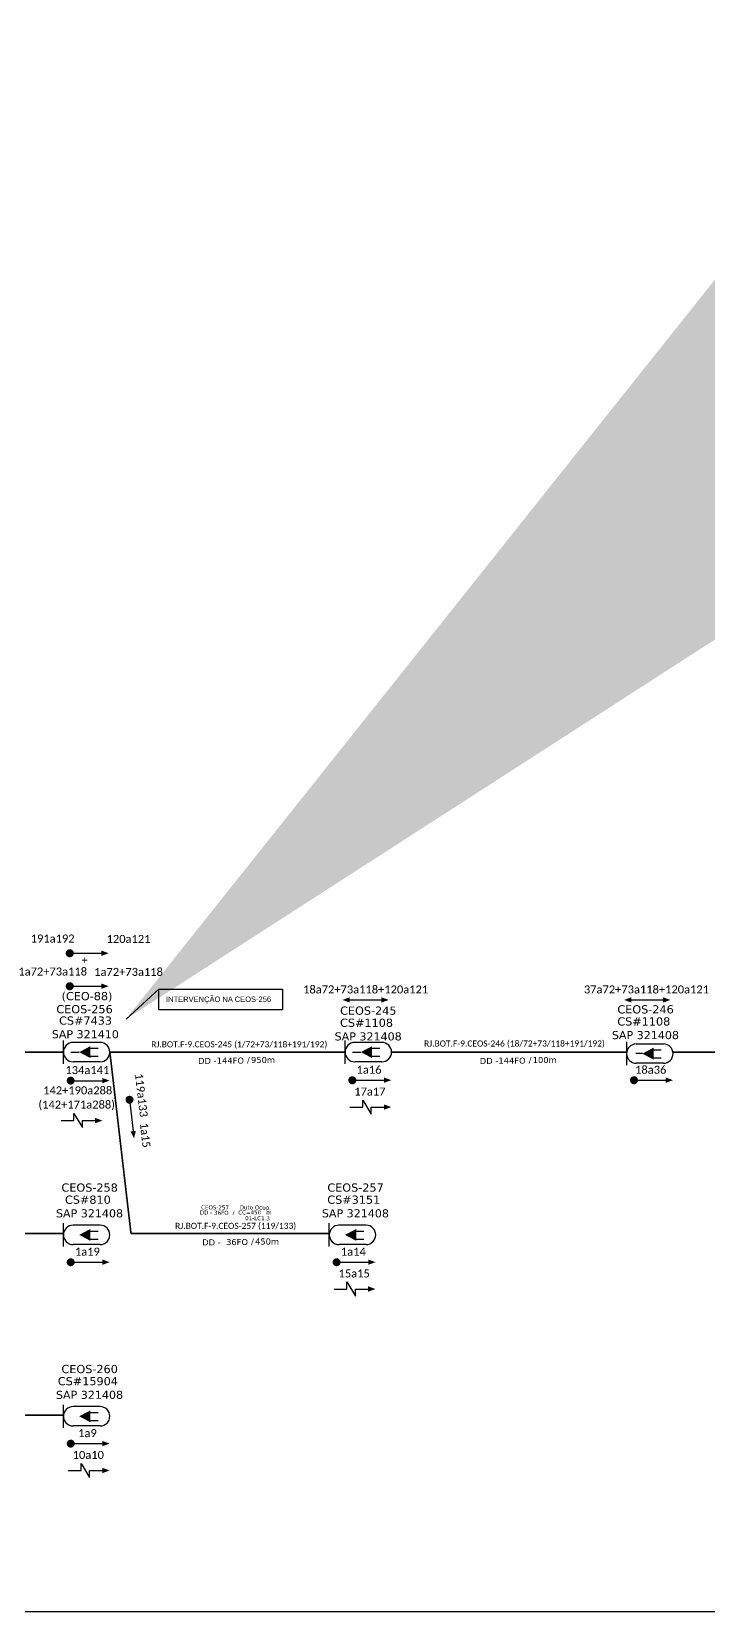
# Model space of a CAD drawing. Header units: metres. Extents: x 1 to 842, y 0 to 594.
# Drawn here: x 504.1 to 598, y 0.2 to 219.1 of the extents above; entities that cross this region are included whole.
import ezdxf
from ezdxf.enums import TextEntityAlignment as Align

# ---------------------------------------------------------------- set-up
doc = ezdxf.new("R2010")
doc.units = ezdxf.units.M
doc.layers.add('10.4-Postes', color=1, linetype='Continuous', lineweight=0)
doc.layers.add('40.1-ETIQUETAS', color=1, linetype='Continuous', lineweight=20)
for name, color, linetype in [('20.4-CEOS', 1, 'Continuous'), ('20.5-CABO AÉREO', 1, 'Continuous'), ('20.5-CEO', 1, 'Continuous'), ('label_cabos', 7, 'Continuous'), ('LC', 7, 'Continuous'), ('SETA', 7, 'Continuous')]:
    doc.layers.add(name, color=color, linetype=linetype)
doc.layers.get('LC').off()
doc.styles.add('ARIAL', font='arial.ttf')
doc.styles.add('ROMANS', font='romans.shx')
doc.styles.add('siredit', font='verdana.ttf')
doc.styles.get("Standard").update_dxf_attribs({"font": 'arial.ttf'})
doc.dimstyles.new('CL', dxfattribs={"dimtxt": 1, "dimasz": 2, "dimexe": 0.18, "dimexo": 0.0625, "dimgap": 0.09, "dimtad": 0, "dimdec": 0, "dimrnd": 1, "dimzin": 0, "dimdsep": 46, "dimtxsty": 'siredit', "dimblk": 'NONE', "dimcen": 0, "dimse1": 1, "dimse2": 1, "dimsd1": 1, "dimsd2": 1, "dimclrt": 7, "dimadec": 0, "dimazin": 0, "dimtfac": 1, "dimtdec": 0, "dimtofl": 0, "dimtmove": 0, "dimatfit": 3, "dimfxl": 0, "dimtolj": 1, "dimtzin": 0, "dimarcsym": 0})

# ---------------------------------------------------------------- blocks, each defined once
blk = doc.blocks.new('Inst CB DT OCUP CFOA-SM-DD-S-36')
at = {"layer": 'label_cabos', "color": 0, "style": 'siredit'}
for tag, flags, p in [('ID_ATIVIDADE', 3, (1.31, 2.67)), ('FATOR', 1, (11.56, 2.55))]:
    blk.add_attdef(tag, text='', height=1, rotation=359.69, dxfattribs=dict(at, flags=flags)).set_placement(p, align=Align.MIDDLE_CENTER)
for tag, p in [('TIPO_CABO', (1.11, 0)), ('DESTINO_CABO', (3.13, 1.26)), ('CABO', (4.69, -0.05)), ('/', (7.71, -0.05)), ('LANCE', (10.41, 0.02)), ('TIPO_CABO', (13.11, 1.24)), ('UND', (16.46, 0)), ('FID', (13.65, -1.41))]:
    blk.add_attdef(tag, text='', height=1, rotation=359.69, dxfattribs=at).set_placement(p, align=Align.MIDDLE_CENTER)
blk.add_attdef('QTDE', (11.93, -0.45), '', height=1, rotation=359.69, dxfattribs=at)
blk = doc.blocks.new('_None')
blk = doc.blocks.new('*U42')
at = {"color": 3}
blk.add_lwpolyline([(0.0000405, 0.000041), (0.0001936, 0.000041), (0.0001936, 0.0000158), (0.0000405, 0.0000158)], close=True, dxfattribs=at)
at = {"color": 3, "style": 'ARIAL'}
blk.add_attdef('SERVIÇO_EM_EMENDA_EXIST', text='', height=0.00000666, dxfattribs=at).set_placement((0.0001321, 0.0000254), align=Align.RIGHT)
blk.add_attdef('FID', (0.0001344, 0.0000254), '', height=0.00000666, dxfattribs=at)
at = {"layer": '10.4-Postes', "lineweight": 0, "style": 'ROMANS'}
for tag, p, flags in [('ID_ATIVIDADE', (-0.0000068, -0.0000086), 3), ('QTDE', (-0.000006, -0.000014), 3), ('FATOR', (-0.0000019, -0.0000113), 1)]:
    blk.add_attdef(tag, p, '', height=0.00000209, dxfattribs=dict(at, flags=flags))
at = {"color": 3}
blk.add_leader([(-0.0000002, 0.0000042), (0.0000405, 0.000041)], dimstyle='CL', override={"dimgap": 0.09, "dimtad": 0}, dxfattribs=at)

msp = doc.modelspace()

# ---------------------------------------------------------------- linework, layer by layer
at = {"color": 7}
msp.add_lwpolyline([(0.79, 0.21), (841.79, 0.21), (841.79, 594.21), (0.79, 594.21)], close=True, dxfattribs=at)
at = {"color": 0, "const_width": 0.554}
for points in [[(509.15, 91.42, 1), (509.71, 91.42, 1)], [(509.15, 86.85, 1), (509.71, 86.85, 1)], [(509.28, 73.76, 1), (509.83, 73.76, 1)], [(548.33, 73.82, 1), (548.89, 73.82, 1)], [(587.38, 73.82, 1), (587.93, 73.82, 1)], [(517.68, 71.39, 1), (517.75, 70.84, 1)], [(509.29, 48.6, 1), (509.84, 48.6, 1)], [(546.15, 48.6, 1), (546.7, 48.6, 1)], [(509.29, 23.46, 1), (509.84, 23.46, 1)]]:
    msp.add_lwpolyline(points, format="xyb", close=True, dxfattribs=at)
at = {"color": 0}
for points in [[(550.04, 70.1), (550.04, 71.08), (551.21, 69.12), (551.21, 70.1)], [(510.01, 68.23), (510.01, 69.21), (511.18, 67.25), (511.18, 68.23)], [(547.86, 44.89), (547.86, 45.87), (549.03, 43.91), (549.03, 44.89)], [(511, 19.74), (511, 20.72), (512.17, 18.76), (512.17, 19.74)]]:
    msp.add_lwpolyline(points, dxfattribs=at)
at = {"layer": '20.4-CEOS', "color": 7}
for p, q in [((513.65, 79.06), (509.89, 79.06)), ((513.65, 76.38), (509.89, 76.38))]:
    msp.add_line(p, q, dxfattribs=at)
at = {"layer": '20.4-CEOS', "color": 8}
for p, q in [((552.7, 79.06), (548.94, 79.06)), ((552.7, 76.38), (548.94, 76.38)), ((513.65, 53.73), (509.89, 53.73)), ((550.51, 53.73), (546.75, 53.73)), ((513.65, 51.05), (509.89, 51.05)), ((550.51, 51.05), (546.75, 51.05)), ((513.65, 28.59), (509.89, 28.59)), ((513.65, 25.91), (509.89, 25.91))]:
    msp.add_line(p, q, dxfattribs=at)
at = {"layer": '20.4-CEOS', "color": 7}
msp.add_lwpolyline([(508.55, 76.11), (508.55, 79.34)], dxfattribs=at)
at = {"layer": '20.4-CEOS', "color": 8}
for points in [[(547.6, 76.11), (547.6, 79.34)], [(509.59, 77.72), (510.74, 77.72)], [(512.22, 78.25), (513.36, 78.25)], [(512.22, 77.14), (513.36, 77.14)], [(548.64, 77.72), (549.78, 77.72)], [(551.27, 78.25), (552.41, 78.25)], [(551.27, 77.14), (552.41, 77.14)], [(590.3, 78.04), (591.44, 78.04)], [(590.3, 76.93), (591.44, 76.93)], [(508.55, 50.78), (508.55, 54.01)], [(512.22, 52.92), (513.36, 52.92)], [(545.41, 50.78), (545.41, 54.01)], [(549.08, 52.92), (550.22, 52.92)], [(512.22, 51.81), (513.36, 51.81)], [(549.08, 51.81), (550.22, 51.81)], [(508.55, 25.63), (508.55, 28.86)], [(512.22, 27.78), (513.36, 27.78)], [(512.22, 26.66), (513.36, 26.66)]]:
    msp.add_lwpolyline(points, dxfattribs=at)
for points in [[(510.74, 77.72, 0, 1.65, 0), (512.29, 77.72, 1.65, 1.65, 0)], [(549.78, 77.72, 0, 1.65, 0), (551.34, 77.72, 1.65, 1.65, 0)], [(588.82, 77.51, 0, 1.65, 0), (590.37, 77.51, 1.65, 1.65, 0)], [(510.74, 52.39, 0, 1.65, 0), (512.29, 52.39, 1.65, 1.65, 0)], [(547.59, 52.39, 0, 1.65, 0), (549.15, 52.39, 1.65, 1.65, 0)], [(510.74, 27.25, 0, 1.65, 0), (512.29, 27.25, 1.65, 1.65, 0)]]:
    msp.add_lwpolyline(points, format="xyseb", dxfattribs=at)
at = {"layer": '20.4-CEOS', "color": 7}
for centre, start, end in [((509.89, 77.72), 90, 270), ((513.65, 77.72), 270, 90)]:
    msp.add_arc(centre, 1.34, start, end, dxfattribs=at)
at = {"layer": '20.4-CEOS', "color": 8}
for centre, start, end in [((548.94, 77.72), 90, 270), ((552.7, 77.72), 270, 90), ((509.89, 52.39), 90, 270), ((513.65, 52.39), 270, 90), ((546.75, 52.39), 90, 270), ((550.51, 52.39), 270, 90), ((509.89, 27.25), 90, 270), ((513.65, 27.25), 270, 90)]:
    msp.add_arc(centre, 1.34, start, end, dxfattribs=at)
at = {"layer": '20.5-CABO AÉREO', "color": 7, "ltscale": 50, "const_width": 0.224}
for points in [[(478.13, 77.72), (508.55, 77.72)], [(514.99, 77.72), (517.92, 52.57)], [(478.13, 52.57), (478.13, 27.42), (508.56, 27.42)], [(481.06, 52.57), (508.56, 52.57)], [(517.92, 52.57), (545.42, 52.57)]]:
    msp.add_lwpolyline(points, dxfattribs=at)
at = {"layer": '20.5-CEO', "color": 8}
for p, q in [((587.97, 78.85), (591.73, 78.85)), ((591.73, 76.17), (587.97, 76.17))]:
    msp.add_line(p, q, dxfattribs=at)
for points in [[(586.63, 79.13), (586.63, 75.9)], [(588.82, 77.51), (587.91, 77.51)]]:
    msp.add_lwpolyline(points, dxfattribs=at)
for centre, start, end in [((587.97, 77.51), 90, 270), ((591.73, 77.51), 270, 90)]:
    msp.add_arc(centre, 1.34, start, end, dxfattribs=at)
at = {"layer": '40.1-ETIQUETAS', "color": 5, "const_width": 0.224}
for points in [[(514.99, 77.72), (547.6, 77.72)], [(554.04, 77.72), (586.65, 77.72)], [(593.09, 77.72), (625.7, 77.72)]]:
    msp.add_lwpolyline(points, dxfattribs=at)
at = {"layer": 'SETA', "color": 0}
for points in [[(509.43, 91.42), (514.2, 91.42)], [(509.43, 86.85), (514.2, 86.85)], [(548.25, 84.95), (553.01, 84.95)], [(587.3, 84.95), (592.06, 84.95)], [(509.55, 73.76), (514.32, 73.76)], [(548.61, 73.82), (553.37, 73.82)], [(587.66, 73.82), (592.42, 73.82)], [(517.71, 71.11), (518.26, 66.38)], [(548.27, 70.1), (550.04, 70.1)], [(551.21, 70.1), (552.98, 70.1)], [(508.24, 68.23), (510.01, 68.23)], [(511.18, 68.23), (512.95, 68.23)], [(509.56, 48.6), (514.33, 48.6)], [(546.42, 48.6), (551.19, 48.6)], [(546.09, 44.89), (547.86, 44.89)], [(549.03, 44.89), (550.8, 44.89)], [(509.56, 23.46), (514.33, 23.46)], [(509.23, 19.74), (511, 19.74)], [(512.17, 19.74), (513.94, 19.74)]]:
    msp.add_lwpolyline(points, dxfattribs=at)
for points in [[(513.81, 91.79), (514.83, 91.42), (513.81, 91.05)], [(513.81, 87.23), (514.83, 86.86), (513.81, 86.49)], [(548.25, 85.32), (547.23, 84.95), (548.25, 84.58)], [(552.63, 85.32), (553.65, 84.95), (552.63, 84.58)], [(587.3, 85.32), (586.28, 84.95), (587.3, 84.58)], [(591.68, 85.32), (592.7, 84.95), (591.68, 84.58)], [(513.94, 74.14), (514.95, 73.77), (513.94, 73.4)], [(552.99, 74.2), (554.01, 73.83), (552.99, 73.46)], [(592.04, 74.2), (593.06, 73.83), (592.04, 73.46)], [(552.98, 70.47), (554, 70.1), (552.98, 69.73)], [(512.95, 68.6), (513.96, 68.23), (512.95, 67.86)], [(518.59, 66.8), (518.34, 65.75), (517.86, 66.72)], [(513.95, 48.98), (514.96, 48.61), (513.95, 48.24)], [(550.81, 48.98), (551.82, 48.61), (550.81, 48.24)], [(550.8, 45.26), (551.81, 44.89), (550.8, 44.52)], [(513.95, 23.84), (514.96, 23.47), (513.95, 23.1)], [(513.94, 20.11), (514.96, 19.74), (513.94, 19.37)]]:
    msp.add_solid(points, dxfattribs=at)

# ---------------------------------------------------------------- block references
at = {"color": 0, "lineweight": 0, "xscale": 111999.9999999651, "yscale": 111999.9999999645, "zscale": 111999.999999965}
msp.add_blockref('*U42', (517.25, 81.83), dxfattribs=at).add_auto_attribs({'SERVIÇO_EM_EMENDA_EXIST': 'INTERVENÇÃO NA', 'FID': 'CEOS-256'})
at = {"layer": 'LC', "color": 6, "lineweight": 0}
ref = msp.add_blockref('Inst CB DT OCUP CFOA-SM-DD-S-36', (527.82, 55.49), dxfattribs=dict(at, xscale=0.5599999999999999, yscale=0.5599999999999999, zscale=0.5599999999999999))
ref.add_attrib('DESTINO_CABO', 'CEOS-257', dxfattribs={"layer": 'label_cabos', "color": 0, "height": 0.56, "rotation": 359.69, "style": 'siredit'}).set_placement((529.57, 56.2), align=Align.MIDDLE_CENTER)
ref.add_attrib('TIPO_CABO', 'Duto Ocup.', dxfattribs={"layer": 'label_cabos', "color": 0, "height": 0.56, "rotation": 359.69, "style": 'siredit'}).set_placement((535.16, 56.19), align=Align.MIDDLE_CENTER)
ref.add_attrib('/', '/', dxfattribs={"layer": 'label_cabos', "color": 0, "height": 0.56, "rotation": 359.69, "style": 'siredit'}).set_placement((532.14, 55.46), align=Align.MIDDLE_CENTER)
ref.add_attrib('FID', '01-LC1.3', dxfattribs={"layer": 'label_cabos', "color": 0, "height": 0.56, "rotation": 359.69, "style": 'siredit'}).set_placement((535.46, 54.7), align=Align.MIDDLE_CENTER)
ref.add_attrib('LANCE', 'CC=', dxfattribs={"layer": 'label_cabos', "color": 0, "height": 0.56, "rotation": 359.69, "style": 'siredit'}).set_placement((533.65, 55.5), align=Align.MIDDLE_CENTER)
ref.add_attrib('UND', 'm', dxfattribs={"layer": 'label_cabos', "color": 0, "height": 0.56, "rotation": 359.69, "style": 'siredit'}).set_placement((537.04, 55.49), align=Align.MIDDLE_CENTER)
ref.add_attrib('CABO', '36FO', dxfattribs={"layer": 'label_cabos', "color": 0, "height": 0.56, "rotation": 359.69, "style": 'siredit'}).set_placement((530.44, 55.46), align=Align.MIDDLE_CENTER)
ref.add_attrib('TIPO_CABO', 'DD - ', dxfattribs={"layer": 'label_cabos', "color": 0, "height": 0.56, "rotation": 359.69, "style": 'siredit'}).set_placement((528.44, 55.49), align=Align.MIDDLE_CENTER)
ref.add_attrib('QTDE', '450', (534.5, 55.24), dxfattribs={"layer": 'label_cabos', "color": 0, "height": 0.56, "rotation": 359.69, "style": 'siredit'})

# ---------------------------------------------------------------- texts
at = {"color": 7, "linetype": 'Continuous'}
msp.add_text('+', height=1.11, dxfattribs=at).set_placement((511.05, 89.92))
at = {"color": 0, "char_height": 1.1088, "width": 14.0589, "attachment_point": 5}
for s, insert in [('\\C1;\\fCalibri|b0|i0|c0|p34;191a192', (507.06, 93.45)), ('\\C1;\\fCalibri|b0|i0|c0|p34;120a121', (517.58, 93.4)), ('\\C7;\\fCalibri|b0|i0|c0|p34;1a72\\C1;+\\C7;73a118', (507.06, 88.88)), ('\\C7;\\fCalibri|b0|i0|c0|p34;1a72\\C1;+\\C7;73a118', (517.58, 88.83)), ('\\C7;\\fCalibri|b0|i0|c0|p34;18a72+73a118\\C1;+120a121', (550.45, 86.4)), ('\\C7;\\fCalibri|b0|i0|c0|p34;37a72\\C1;+\\C7;73a118+\\C1;120a121', (589.38, 86.4)), ('{\\fCalibri|b0|i0|c0|p34;\\C7;134a141}', (511.87, 75.22)), ('{\\fCalibri|b0|i0|c0|p34;\\C7;1a16}', (550.92, 75.27)), ('{\\fCalibri|b0|i0|c0|p34;\\C7;18a36}', (589.97, 75.27)), ('{\\fCalibri|b0|i0|c0|p34;\\C7;17a17}', (551.04, 72.25)), ('{\\fCalibri|b0|i0|c0|p34;\\C7;1a19}', (511.88, 50.06)), ('{\\fCalibri|b0|i0|c0|p34;\\C7;1a14}', (548.74, 50.06)), ('{\\fCalibri|b0|i0|c0|p34;\\C7;15a15}', (548.86, 47.04)), ('{\\fCalibri|b0|i0|c0|p34;\\C7;1a9}', (511.88, 24.91)), ('{\\fCalibri|b0|i0|c0|p34;\\C7;10a10}', (512, 21.89))]:
    msp.add_mtext(s, dxfattribs=dict(at, insert=insert))
at = {"color": 0, "char_height": 1.1088, "width": 14.0589, "attachment_point": 5, "rotation": 276.5938}
for s, insert in [('{\\fCalibri|b0|i0|c0|p34;\\C7;119a133}', (519.36, 71.74)), ('{\\fCalibri|b0|i0|c0|p34;\\C7;1a15}', (519.89, 66.21))]:
    msp.add_mtext(s, dxfattribs=dict(at, insert=insert))
at = {"color": 7, "insert": (510.53, 72.41), "char_height": 1.1088, "width": 14.0589, "attachment_point": 5}
msp.add_mtext('{\\fCalibri|b0|i0|c0|p34;142+190a288}', dxfattribs=at)
at = {"color": 5, "insert": (510.39, 70.33), "char_height": 1.1088, "width": 15.822, "attachment_point": 5}
msp.add_mtext('{\\fCalibri|b0|i0|c0|p34;\\C0;(142+171a288)}', dxfattribs=at)
at = {"layer": '20.4-CEOS', "color": 7, "style": 'siredit'}
for s, height, p in [('(CEO-88)', 1.135, (511.82, 85.48)), ('CEOS-256', 1.135, (511.48, 83.67)), ('CEOS-245', 1.135, (550.82, 83.47)), ('CEOS-246', 1.135, (589.26, 83.65)), ('CS#7433', 1.135, (511.62, 82.09)), ('CS#1108 ', 1.135, (550.82, 81.79)), ('CS#1108 ', 1.135, (589.26, 81.97)), ('SAP 321410', 1.12, (511.59, 80.2)), ('SAP 321408', 1.12, (550.8, 79.9)), ('SAP 321408', 1.12, (589.24, 80.08)), ('CEOS-258', 1.135, (512.19, 58.95)), ('CEOS-257', 1.135, (549.05, 58.95)), ('CS#810 ', 1.135, (512.19, 57.27)), ('CS#3151 ', 1.135, (549.05, 57.27)), ('SAP 321408', 1.12, (512.17, 55.38)), ('SAP 321408', 1.12, (549.03, 55.38)), ('CEOS-260', 1.135, (512.19, 33.8)), ('SAP 321408', 1.12, (512.17, 30.23)), ('CS#15904 ', 1.135, (512.19, 32.12))]:
    msp.add_text(s, height=height, dxfattribs=at).set_placement(p, align=Align.MIDDLE_CENTER)
at = {"layer": '40.1-ETIQUETAS', "color": 7, "style": 'siredit'}
for s, p in [('DD - ', (530.15, 76.5)), ('144FO', (533.58, 76.55)), ('/', (534.39, 76.63)), ('144FO', (572.63, 76.55)), ('/', (573.44, 76.63))]:
    msp.add_text(s, height=0.84, dxfattribs=at).set_placement(p, align=Align.MIDDLE_RIGHT)
for s, p in [('950m', (534.56, 76.63)), ('100m', (573.61, 76.63))]:
    msp.add_text(s, height=0.84, dxfattribs=at).set_placement(p, align=Align.MIDDLE_LEFT)
at = {"layer": '40.1-ETIQUETAS', "color": 0, "style": 'siredit'}
for s, p in [('DD - ', (569.2, 76.5)), ('DD - ', (530.72, 51.35)), ('36FO', (534.14, 51.4)), ('/', (534.95, 51.47))]:
    msp.add_text(s, height=0.84, dxfattribs=at).set_placement(p, align=Align.MIDDLE_RIGHT)
msp.add_text('450m', height=0.84, dxfattribs=at).set_placement((535.12, 51.47), align=Align.MIDDLE_LEFT)
at = {"layer": '40.1-ETIQUETAS', "color": 7, "char_height": 0.84, "width": 33.6131, "attachment_point": 5, "style": 'siredit'}
for s, insert in [('{\\C1;\\fCalibri|b0|i0|c0|p34;RJ.BOT.F-9.CEOS-245 (1/72+73/118+191/192)}\\fCalibri|b0|i0|c0|p34; ', (532.93, 78.71)), ('\\C1;\\fCalibri|b0|i0|c0|p34;RJ.BOT.F-9.CEOS-246 (18/72+73/118+191/192) \\P ', (571.08, 78.12)), ('{\\fCalibri|b0|i0|c0|p34;RJ.BOT.F-9.CEOS-257 (119/133\\C0;) }', (532.43, 53.55))]:
    msp.add_mtext(s, dxfattribs=dict(at, insert=insert))

doc.saveas('drawing.dxf')
